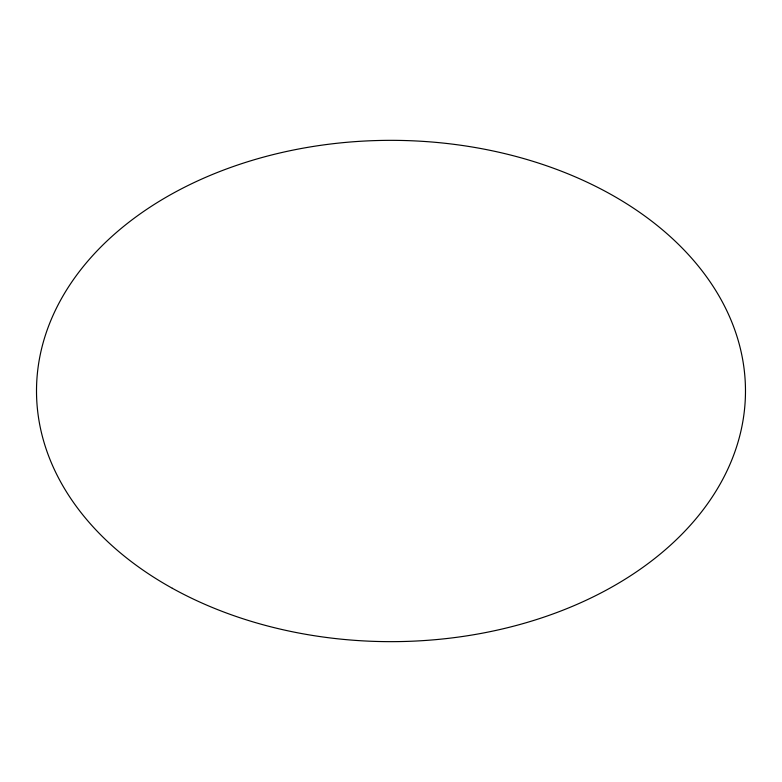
<?xml version="1.0" encoding="UTF-8"?>
<svg xmlns="http://www.w3.org/2000/svg" width="782" height="782" viewBox="0 0 782 782"><rect width="100%" height="100%" fill="white"/><g stroke="black" fill="none" stroke-linecap="round" stroke-linejoin="round"><path stroke-width="1.17" d="M172.343 588.289A354.481 250.651 0 0 0 741.952 426.258A354.481 250.651 0 0 0 258.705 158.453A354.481 250.651 0 0 0 172.343 588.289"/></g></svg>
